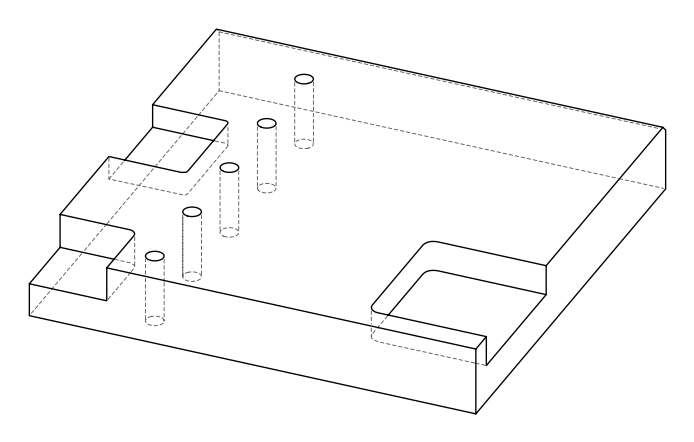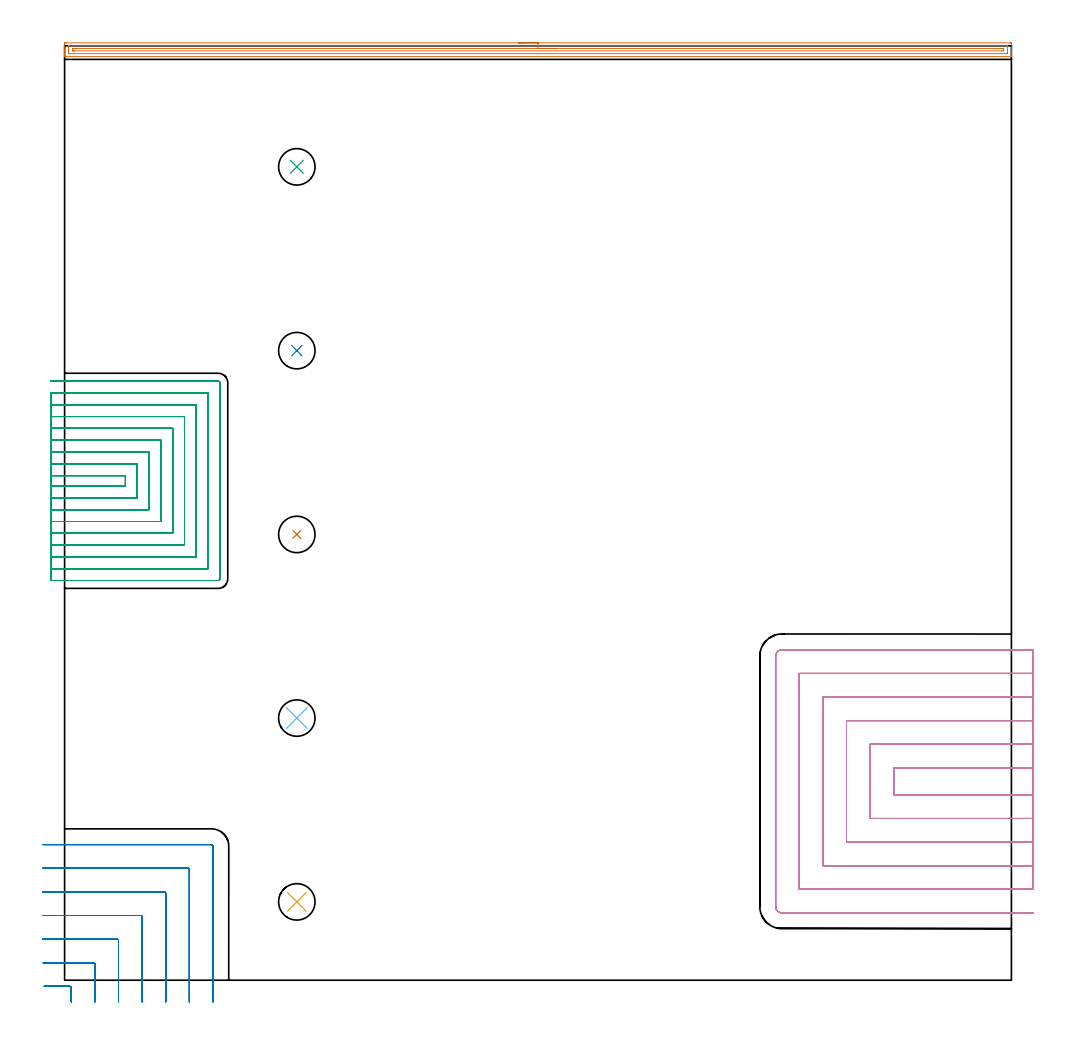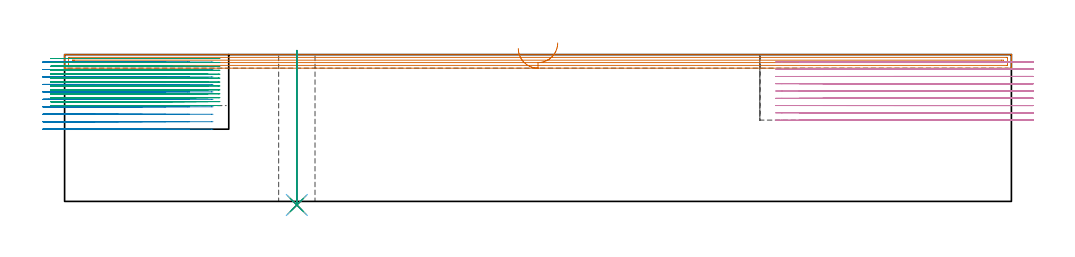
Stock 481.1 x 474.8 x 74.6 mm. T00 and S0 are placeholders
(PLAN: 9 operations, 4 tool changes, 136.9 min)
(1 AREA_MILL | FG_CHAMFER_SURFACE | UGT0205_001 | 11.73 min | 11452 mm3)
(2 MILL_CORNER_NOTCH_RECTANGULAR | CORNER_NOTCH_RECTANGULAR | NXT0201_012 | Follow Part, ap 4, ae 75% | 14.9 min | 242471 mm3)
(3 MILL_SLOT | SLOT_PARTIAL_RECTANGULAR | NXT0201_009 | Follow Part, ap 2, ae 75% | 65.07 min | 234449 mm3)
(4 MILL_SLOT_1 | SLOT_PARTIAL_RECTANGULAR_1 | NXT0201_012 | Follow Part, ap 4, ae 75% | 43.66 min | 635389 mm3)
(5 INDEXABLE_INSERT_DRILL_THROUGH_HOLE_FROM_SOLID | STEP1HOLE | NXT0302_008 | 0.32 min | 20010 mm3)
(6 INDEXABLE_INSERT_DRILL_THROUGH_HOLE_FROM_SOLID_1 | STEP1HOLE_1 | NXT0302_008 | 0.32 min | 19996 mm3)
(7 INDEXABLE_INSERT_DRILL_THROUGH_HOLE_FROM_SOLID_2 | STEP1HOLE_2 | NXT0302_008 | 0.32 min | 20013 mm3)
(8 INDEXABLE_INSERT_DRILL_THROUGH_HOLE_FROM_SOLID_3 | STEP1HOLE_3 | NXT0302_008 | 0.32 min | 20021 mm3)
(9 INDEXABLE_INSERT_DRILL_THROUGH_HOLE_FROM_SOLID_4 | STEP1HOLE_4 | NXT0302_008 | 0.32 min | 19979 mm3)
(TOOL UGT0205_001 | Chamfer Mill 20 x 3 x 45 deg. | D20 FL50 Z2)
(TOOL NXT0201_012 | ENDMILL 16mm [2P460-1600-NA 1630] | D16 FL38 Z6)
(TOOL NXT0201_009 | ENDMILL 8mm [2P460-0800-NA 1630] | D8 FL26 Z6)
(TOOL NXT0302_008 | Index. Insert Drill 18.5mm [880-D1850L25-05] | D18.5 PA176 FL93 Z2)
(OP 1 AREA_MILL)
G17 G21 G94 G90
T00 M6
G54
G17 G0 G90 X230.55 Y476.3 S1061 M3
G43 Z84.6 H0
Z77.7
G94 G1 X230.588 Z76.829 F250.
X230.702 Z75.964
X230.891 Z75.112
X231.153 Z74.28
X231.487 Z73.474
X231.89 Z72.7
X232.358 Z71.964
X232.89 Z71.272
X233.479 Z70.629
X234.122 Z70.04
X234.814 Z69.509
X235.55 Z69.04
X236.324 Z68.637
X237.13 Z68.303
X237.962 Z68.041
X238.813 Z67.852
X239.678 Z67.738
X240.55 Z67.7
X480.479 Y476.299 Z67.701
X480.865 Y476.297 Z67.702
X481.09 Y476.292 Z67.705
X481.1 Y475.918 Z68.079
Y472.412 Z71.583
Y471.878 Z72.119
Y471.535 Z72.461
Y471.001 Z72.995
Y470.659 Z73.336
Y469.974 Z74.026
Y469.699 Z74.301
X481.098 Y469.547 Z74.445
X481.09 Y469.402 Z74.589
X480.925 Y469.4 Z74.6
X0.174
X0.01 Y469.402 Z74.588
X0. Y469.549 Z74.444
Y469.698 Z74.301
Y469.974 Z74.025
Y470.659 Z73.336
Y471.878 Z72.119
Y472.412 Z71.583
Y473.021 Z70.974
Y475.651 Z68.346
X0.003 Y475.918 Z68.079
X0.01 Y476.292 Z67.705
X0.235 Y476.297 Z67.702
X0.621 Y476.3 Z67.7
X240.55
Y474.886 Z69.114
X478.691 Y474.885 Z69.115
X478.851
X479.046 Y474.881 Z69.119
X479.087 Y474.879 Z69.121
X479.093 Y474.852 Z69.148
X479.097 Y474.82 Z69.18
X479.1 Y474.641 Z69.359
Y471.135 Z72.865
X479.098 Y471.001 Z72.999
X479.094 Y470.894 Z73.106
X479.09 Y470.828 Z73.172
X479.057 Y470.821 Z73.179
X478.691 Y470.816 Z73.184
X478.532 Y470.815 Z73.185
X2.408 Y470.814 Z73.186
X2.249 Y470.815 Z73.185
X2.054 Y470.819 Z73.181
X2.013 Y470.821 Z73.179
X2.007 Y470.848 Z73.152
X2.004 Y470.88 Z73.12
X2. Y471.059 Z72.941
Y474.565 Z69.435
X2.002 Y474.699 Z69.301
X2.005 Y474.806 Z69.194
X2.01 Y474.872 Z69.128
X2.043 Y474.879 Z69.121
X2.408 Y474.884 Z69.116
X2.568 Y474.885 Z69.115
X240.55 Y474.886 Z69.114
Y473.472 Z70.528
X476.011 Y473.471 Z70.529
X476.719 Y473.47 Z70.53
X476.904 Y473.468 Z70.532
X477.081 Y473.465 Z70.535
X477.09 Y473.288 Z70.712
X477.096 Y473.1 Z70.9
X477.09 Y472.412 Z71.588
X477.084 Y472.235 Z71.765
X476.011 Y472.229 Z71.771
X5.089
X4.381 Y472.23 Z71.77
X4.196 Y472.232 Z71.768
X4.018 Y472.235 Z71.765
X4.01 Y472.412 Z71.588
X4.004 Y472.6 Z71.4
X4.01 Y473.288 Z70.712
X4.016 Y473.464 Z70.536
X5.089 Y473.471 Z70.529
X240.55 Y473.472 Z70.528
X241.422 Z70.567
X242.286 Z70.68
X243.138 Z70.869
X243.97 Z71.132
X244.776 Z71.465
X245.55 Z71.868
X246.286 Z72.337
X246.978 Z72.868
X247.621 Z73.457
X248.21 Z74.101
X248.741 Z74.793
X249.21 Z75.528
X249.613 Z76.302
X249.947 Z77.108
X250.209 Z77.94
X250.398 Z78.792
X250.512 Z79.657
X250.55 Z80.528
G0 Z84.6
M5
M2
(OP 2 MILL_CORNER_NOTCH_RECTANGULAR)
G17 G21 G94 G90
T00 M6
G54
G17 G0 G90 X3.4 Y-11. S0 M3
G43 Z84.6 H1
Z70.81
G94 G1 Y-8. F250.
Y-3.894 F500.
G3 X2.606 Y-3.1 R0.8
G1 X-7.375
X-10.375 F250.
G0 Z84.6
X15.4 Y-11.
Z70.81
G1 Y-8.
Y8.106 F500.
G3 X14.606 Y8.9 R0.8
G1 X-8.
X-11. F250.
G0 Z84.6
X27.4 Y-11.
Z70.81
G1 Y-8.
Y20.105 F500.
G3 X26.605 Y20.9 R0.8
G1 X-8.
X-11. F250.
G0 Z84.6
X39.4 Y-11.
Z70.81
G1 Y-8.
Y32.105 F500.
G3 X38.605 Y32.9 R0.8
G1 X-8.
X-11. F250.
G0 Z84.6
X51.4 Y-11.
Z70.81
G1 Y-8.
Y44.105 F500.
G3 X50.605 Y44.9 R0.8
G1 X-8.
X-11. F250.
G0 Z84.6
X63.4 Y-11.
Z70.81
G1 Y-8.
Y56.105 F500.
G3 X62.605 Y56.9 R0.8
G1 X-8.
X-11. F250.
G0 Z84.6
X75.4 Y-11.
Z70.81
G1 Y-8.
Y68.105 F500.
G3 X74.605 Y68.9 R0.8
G1 X-8.
X-11. F250.
G0 Z84.6
X3.4 Y-11.
Z67.02
G1 Y-8.
Y-3.894 F500.
G3 X2.606 Y-3.1 R0.8
G1 X-7.375
X-10.375 F250.
G0 Z84.6
X15.4 Y-11.
Z67.02
G1 Y-8.
Y8.106 F500.
G3 X14.606 Y8.9 R0.8
G1 X-8.
X-11. F250.
G0 Z84.6
X27.4 Y-11.
Z67.02
G1 Y-8.
Y20.105 F500.
G3 X26.605 Y20.9 R0.8
G1 X-8.
X-11. F250.
G0 Z84.6
X39.4 Y-11.
Z67.02
G1 Y-8.
Y32.105 F500.
G3 X38.605 Y32.9 R0.8
G1 X-8.
X-11. F250.
G0 Z84.6
X51.4 Y-11.
Z67.02
G1 Y-8.
Y44.105 F500.
G3 X50.605 Y44.9 R0.8
G1 X-8.
X-11. F250.
G0 Z84.6
X63.4 Y-11.
Z67.02
G1 Y-8.
Y56.105 F500.
G3 X62.605 Y56.9 R0.8
G1 X-8.
X-11. F250.
G0 Z84.6
X75.4 Y-11.
Z67.02
G1 Y-8.
Y68.105 F500.
G3 X74.605 Y68.9 R0.8
G1 X-8.
X-11. F250.
G0 Z84.6
X3.4 Y-11.
Z63.23
G1 Y-8.
Y-3.894 F500.
G3 X2.606 Y-3.1 R0.8
G1 X-7.375
X-10.375 F250.
G0 Z84.6
X15.4 Y-11.
Z63.23
G1 Y-8.
Y8.106 F500.
G3 X14.606 Y8.9 R0.8
G1 X-8.
X-11. F250.
G0 Z84.6
X27.4 Y-11.
Z63.23
G1 Y-8.
Y20.105 F500.
G3 X26.605 Y20.9 R0.8
G1 X-8.
X-11. F250.
G0 Z84.6
X39.4 Y-11.
Z63.23
G1 Y-8.
Y32.105 F500.
G3 X38.605 Y32.9 R0.8
G1 X-8.
X-11. F250.
G0 Z84.6
X51.4 Y-11.
Z63.23
G1 Y-8.
Y44.105 F500.
G3 X50.605 Y44.9 R0.8
G1 X-8.
X-11. F250.
G0 Z84.6
X63.4 Y-11.
Z63.23
G1 Y-8.
Y56.105 F500.
G3 X62.605 Y56.9 R0.8
G1 X-8.
X-11. F250.
G0 Z84.6
X75.4 Y-11.
Z63.23
G1 Y-8.
Y68.105 F500.
G3 X74.605 Y68.9 R0.8
G1 X-8.
X-11. F250.
G0 Z84.6
X3.4 Y-11.
Z59.44
G1 Y-8.
Y-3.894 F500.
G3 X2.606 Y-3.1 R0.8
G1 X-7.375
X-10.375 F250.
G0 Z84.6
X15.4 Y-11.
Z59.44
G1 Y-8.
Y8.106 F500.
G3 X14.606 Y8.9 R0.8
G1 X-8.
X-11. F250.
G0 Z84.6
X27.4 Y-11.
Z59.44
G1 Y-8.
Y20.105 F500.
G3 X26.605 Y20.9 R0.8
G1 X-8.
X-11. F250.
G0 Z84.6
X39.4 Y-11.
Z59.44
G1 Y-8.
Y32.105 F500.
G3 X38.605 Y32.9 R0.8
G1 X-8.
X-11. F250.
G0 Z84.6
X51.4 Y-11.
Z59.44
G1 Y-8.
Y44.105 F500.
G3 X50.605 Y44.9 R0.8
G1 X-8.
X-11. F250.
G0 Z84.6
X63.4 Y-11.
Z59.44
G1 Y-8.
Y56.105 F500.
G3 X62.605 Y56.9 R0.8
G1 X-8.
X-11. F250.
G0 Z84.6
X75.4 Y-11.
Z59.44
G1 Y-8.
Y68.105 F500.
G3 X74.605 Y68.9 R0.8
G1 X-8.
X-11. F250.
G0 Z84.6
X3.4 Y-11.
Z55.65
G1 Y-8.
Y-3.894 F500.
G3 X2.606 Y-3.1 R0.8
G1 X-7.375
X-10.375 F250.
G0 Z84.6
X15.4 Y-11.
Z55.65
G1 Y-8.
Y8.106 F500.
G3 X14.606 Y8.9 R0.8
G1 X-8.
X-11. F250.
G0 Z84.6
X27.4 Y-11.
Z55.65
G1 Y-8.
Y20.105 F500.
G3 X26.605 Y20.9 R0.8
G1 X-8.
X-11. F250.
G0 Z84.6
X39.4 Y-11.
Z55.65
G1 Y-8.
Y32.105 F500.
G3 X38.605 Y32.9 R0.8
G1 X-8.
X-11. F250.
G0 Z84.6
X51.4 Y-11.
Z55.65
G1 Y-8.
Y44.105 F500.
G3 X50.605 Y44.9 R0.8
G1 X-8.
X-11. F250.
G0 Z84.6
X63.4 Y-11.
Z55.65
G1 Y-8.
Y56.105 F500.
G3 X62.605 Y56.9 R0.8
G1 X-8.
X-11. F250.
G0 Z84.6
X75.4 Y-11.
Z55.65
G1 Y-8.
Y68.105 F500.
G3 X74.605 Y68.9 R0.8
G1 X-8.
X-11. F250.
G0 Z84.6
X3.4 Y-11.
Z51.86
G1 Y-8.
Y-3.894 F500.
G3 X2.606 Y-3.1 R0.8
G1 X-7.375
X-10.375 F250.
G0 Z84.6
X15.4 Y-11.
Z51.86
G1 Y-8.
Y8.106 F500.
G3 X14.606 Y8.9 R0.8
G1 X-8.
X-11. F250.
G0 Z84.6
X27.4 Y-11.
Z51.86
G1 Y-8.
Y20.105 F500.
G3 X26.605 Y20.9 R0.8
G1 X-8.
X-11. F250.
G0 Z84.6
X39.4 Y-11.
Z51.86
G1 Y-8.
Y32.105 F500.
G3 X38.605 Y32.9 R0.8
G1 X-8.
X-11. F250.
G0 Z84.6
X51.4 Y-11.
Z51.86
G1 Y-8.
Y44.105 F500.
G3 X50.605 Y44.9 R0.8
G1 X-8.
X-11. F250.
G0 Z84.6
X63.4 Y-11.
Z51.86
G1 Y-8.
Y56.105 F500.
G3 X62.605 Y56.9 R0.8
G1 X-8.
X-11. F250.
G0 Z84.6
X75.4 Y-11.
Z51.86
G1 Y-8.
Y68.105 F500.
G3 X74.605 Y68.9 R0.8
G1 X-8.
X-11. F250.
G0 Z84.6
X3.4 Y-11.
Z48.07
G1 Y-8.
Y-3.894 F500.
G3 X2.606 Y-3.1 R0.8
G1 X-7.375
X-10.375 F250.
G0 Z84.6
X15.4 Y-11.
Z48.07
G1 Y-8.
Y8.106 F500.
G3 X14.606 Y8.9 R0.8
G1 X-8.
X-11. F250.
G0 Z84.6
X27.4 Y-11.
Z48.07
G1 Y-8.
Y20.105 F500.
G3 X26.605 Y20.9 R0.8
G1 X-8.
X-11. F250.
G0 Z84.6
X39.4 Y-11.
Z48.07
G1 Y-8.
Y32.105 F500.
G3 X38.605 Y32.9 R0.8
G1 X-8.
X-11. F250.
G0 Z84.6
X51.4 Y-11.
Z48.07
G1 Y-8.
Y44.105 F500.
G3 X50.605 Y44.9 R0.8
G1 X-8.
X-11. F250.
G0 Z84.6
X63.4 Y-11.
Z48.07
G1 Y-8.
Y56.105 F500.
G3 X62.605 Y56.9 R0.8
G1 X-8.
X-11. F250.
G0 Z84.6
X75.4 Y-11.
Z48.07
G1 Y-8.
Y68.105 F500.
G3 X74.605 Y68.9 R0.8
G1 X-8.
X-11. F250.
G0 Z84.6
X3.4 Y-11.
Z44.28
G1 Y-8.
Y-3.894 F500.
G3 X2.606 Y-3.1 R0.8
G1 X-7.375
X-10.375 F250.
G0 Z84.6
X15.4 Y-11.
Z44.28
G1 Y-8.
Y8.106 F500.
G3 X14.606 Y8.9 R0.8
G1 X-8.
X-11. F250.
G0 Z84.6
X27.4 Y-11.
Z44.28
G1 Y-8.
Y20.105 F500.
G3 X26.605 Y20.9 R0.8
G1 X-8.
X-11. F250.
G0 Z84.6
X39.4 Y-11.
Z44.28
G1 Y-8.
Y32.105 F500.
G3 X38.605 Y32.9 R0.8
G1 X-8.
X-11. F250.
G0 Z84.6
X51.4 Y-11.
Z44.28
G1 Y-8.
Y44.105 F500.
G3 X50.605 Y44.9 R0.8
G1 X-8.
X-11. F250.
G0 Z84.6
X63.4 Y-11.
Z44.28
G1 Y-8.
Y56.105 F500.
G3 X62.605 Y56.9 R0.8
G1 X-8.
X-11. F250.
G0 Z84.6
X75.4 Y-11.
Z44.28
G1 Y-8.
Y68.105 F500.
G3 X74.605 Y68.9 R0.8
G1 X-8.
X-11. F250.
G0 Z84.6
X3.4 Y-11.
Z40.49
G1 Y-8.
Y-3.894 F500.
G3 X2.606 Y-3.1 R0.8
G1 X-7.375
X-10.375 F250.
G0 Z84.6
X15.4 Y-11.
Z40.49
G1 Y-8.
Y8.106 F500.
G3 X14.606 Y8.9 R0.8
G1 X-8.
X-11. F250.
G0 Z84.6
X27.4 Y-11.
Z40.49
G1 Y-8.
Y20.105 F500.
G3 X26.605 Y20.9 R0.8
G1 X-8.
X-11. F250.
G0 Z84.6
X39.4 Y-11.
Z40.49
G1 Y-8.
Y32.105 F500.
G3 X38.605 Y32.9 R0.8
G1 X-8.
X-11. F250.
G0 Z84.6
X51.4 Y-11.
Z40.49
G1 Y-8.
Y44.105 F500.
G3 X50.605 Y44.9 R0.8
G1 X-8.
X-11. F250.
G0 Z84.6
X63.4 Y-11.
Z40.49
G1 Y-8.
Y56.105 F500.
G3 X62.605 Y56.9 R0.8
G1 X-8.
X-11. F250.
G0 Z84.6
X75.4 Y-11.
Z40.49
G1 Y-8.
Y68.105 F500.
G3 X74.605 Y68.9 R0.8
G1 X-8.
X-11. F250.
G0 Z84.6
X3.4 Y-11.
Z36.7
G1 Y-8.
Y-3.894 F500.
G3 X2.606 Y-3.1 R0.8
G1 X-7.375
X-10.375 F250.
G0 Z84.6
X15.4 Y-11.
Z36.7
G1 Y-8.
Y8.106 F500.
G3 X14.606 Y8.9 R0.8
G1 X-8.
X-11. F250.
G0 Z84.6
X27.4 Y-11.
Z36.7
G1 Y-8.
Y20.105 F500.
G3 X26.605 Y20.9 R0.8
G1 X-8.
X-11. F250.
G0 Z84.6
X39.4 Y-11.
Z36.7
G1 Y-8.
Y32.105 F500.
G3 X38.605 Y32.9 R0.8
G1 X-8.
X-11. F250.
G0 Z84.6
X51.4 Y-11.
Z36.7
G1 Y-8.
Y44.105 F500.
G3 X50.605 Y44.9 R0.8
G1 X-8.
X-11. F250.
G0 Z84.6
X63.4 Y-11.
Z36.7
G1 Y-8.
Y56.105 F500.
G3 X62.605 Y56.9 R0.8
G1 X-8.
X-11. F250.
G0 Z84.6
X75.4 Y-11.
Z36.7
G1 Y-8.
Y68.105 F500.
G3 X74.605 Y68.9 R0.8
G1 X-8.
X-11. F250.
G0 Z84.6
M5
M2
(OP 3 MILL_SLOT)
G17 G21 G94 G90
T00 M6
G54
G17 G0 G90 X-7. Y251.1 S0 M3
G43 Z84.6 H1
Z72.608
G94 G1 X-4. F250.
X30.9 F500.
Y256.4
X-4.
X-7. F250.
Y245.1
X-4.
X36.9 F500.
Y262.4
X-4.
X-7. F250.
Y239.1
X-4.
X42.9 F500.
Y268.4
X-4.
X-7. F250.
Y233.1
X-4.
X48.9 F500.
Y274.4
X-4.
X-7. F250.
Y227.1
X-4.
X54.9 F500.
Y280.4
X-4.
X-7. F250.
Y221.1
X-4.
X60.9 F500.
Y286.4
X-4.
X-7. F250.
Y215.1
X-4.
X66.9 F500.
Y292.4
X-4.
X-7. F250.
Y209.1
X-4.
X72.9 F500.
Y298.4
X-4.
X-7. F250.
Y203.1
X-4.
X78.1 F500.
G3 X78.9 Y203.9 R0.8
G1 Y303.6
G3 X78.1 Y304.4 R0.8
G1 X-4.
X-7. F250.
G0 Y251.1 Z70.615
G1 X-4.
X30.9 F500.
Y256.4
X-4.
X-7. F250.
Y245.1
X-4.
X36.9 F500.
Y262.4
X-4.
X-7. F250.
Y239.1
X-4.
X42.9 F500.
Y268.4
X-4.
X-7. F250.
Y233.1
X-4.
X48.9 F500.
Y274.4
X-4.
X-7. F250.
Y227.1
X-4.
X54.9 F500.
Y280.4
X-4.
X-7. F250.
Y221.1
X-4.
X60.9 F500.
Y286.4
X-4.
X-7. F250.
Y215.1
X-4.
X66.9 F500.
Y292.4
X-4.
X-7. F250.
Y209.1
X-4.
X72.9 F500.
Y298.4
X-4.
X-7. F250.
Y203.1
X-4.
X78.1 F500.
G3 X78.9 Y203.9 R0.8
G1 Y303.6
G3 X78.1 Y304.4 R0.8
G1 X-4.
X-7. F250.
G0 Y251.1 Z68.623
G1 X-4.
X30.9 F500.
Y256.4
X-4.
X-7. F250.
Y245.1
X-4.
X36.9 F500.
Y262.4
X-4.
X-7. F250.
Y239.1
X-4.
X42.9 F500.
Y268.4
X-4.
X-7. F250.
Y233.1
X-4.
X48.9 F500.
Y274.4
X-4.
X-7. F250.
Y227.1
X-4.
X54.9 F500.
Y280.4
X-4.
X-7. F250.
Y221.1
X-4.
X60.9 F500.
Y286.4
X-4.
X-7. F250.
Y215.1
X-4.
X66.9 F500.
Y292.4
X-4.
X-7. F250.
Y209.1
X-4.
X72.9 F500.
Y298.4
X-4.
X-7. F250.
Y203.1
X-4.
X78.1 F500.
G3 X78.9 Y203.9 R0.8
G1 Y303.6
G3 X78.1 Y304.4 R0.8
G1 X-4.
X-7. F250.
G0 Y251.1 Z66.631
G1 X-4.
X30.9 F500.
Y256.4
X-4.
X-7. F250.
Y245.1
X-4.
X36.9 F500.
Y262.4
X-4.
X-7. F250.
Y239.1
X-4.
X42.9 F500.
Y268.4
X-4.
X-7. F250.
Y233.1
X-4.
X48.9 F500.
Y274.4
X-4.
X-7. F250.
Y227.1
X-4.
X54.9 F500.
Y280.4
X-4.
X-7. F250.
Y221.1
X-4.
X60.9 F500.
Y286.4
X-4.
X-7. F250.
Y215.1
X-4.
X66.9 F500.
Y292.4
X-4.
X-7. F250.
Y209.1
X-4.
X72.9 F500.
Y298.4
X-4.
X-7. F250.
Y203.1
X-4.
X78.1 F500.
G3 X78.9 Y203.9 R0.8
G1 Y303.6
G3 X78.1 Y304.4 R0.8
G1 X-4.
X-7. F250.
G0 Y251.1 Z64.638
G1 X-4.
X30.9 F500.
Y256.4
X-4.
X-7. F250.
Y245.1
X-4.
X36.9 F500.
Y262.4
X-4.
X-7. F250.
Y239.1
X-4.
X42.9 F500.
Y268.4
X-4.
X-7. F250.
Y233.1
X-4.
X48.9 F500.
Y274.4
X-4.
X-7. F250.
Y227.1
X-4.
X54.9 F500.
Y280.4
X-4.
X-7. F250.
Y221.1
X-4.
X60.9 F500.
Y286.4
X-4.
X-7. F250.
Y215.1
X-4.
X66.9 F500.
Y292.4
X-4.
X-7. F250.
Y209.1
X-4.
X72.9 F500.
Y298.4
X-4.
X-7. F250.
Y203.1
X-4.
X78.1 F500.
G3 X78.9 Y203.9 R0.8
G1 Y303.6
G3 X78.1 Y304.4 R0.8
G1 X-4.
X-7. F250.
G0 Y251.1 Z62.646
G1 X-4.
X30.9 F500.
Y256.4
X-4.
X-7. F250.
Y245.1
X-4.
X36.9 F500.
Y262.4
X-4.
X-7. F250.
Y239.1
X-4.
X42.9 F500.
Y268.4
X-4.
X-7. F250.
Y233.1
X-4.
X48.9 F500.
Y274.4
X-4.
X-7. F250.
Y227.1
X-4.
X54.9 F500.
Y280.4
X-4.
X-7. F250.
Y221.1
X-4.
X60.9 F500.
Y286.4
X-4.
X-7. F250.
Y215.1
X-4.
X66.9 F500.
Y292.4
X-4.
X-7. F250.
Y209.1
X-4.
X72.9 F500.
Y298.4
X-4.
X-7. F250.
Y203.1
X-4.
X78.1 F500.
G3 X78.9 Y203.9 R0.8
G1 Y303.6
G3 X78.1 Y304.4 R0.8
G1 X-4.
X-7. F250.
G0 Y251.1 Z60.654
G1 X-4.
X30.9 F500.
Y256.4
X-4.
X-7. F250.
Y245.1
X-4.
X36.9 F500.
Y262.4
X-4.
X-7. F250.
Y239.1
X-4.
X42.9 F500.
Y268.4
X-4.
X-7. F250.
Y233.1
X-4.
X48.9 F500.
Y274.4
X-4.
X-7. F250.
Y227.1
X-4.
X54.9 F500.
Y280.4
X-4.
X-7. F250.
Y221.1
X-4.
X60.9 F500.
Y286.4
X-4.
X-7. F250.
Y215.1
X-4.
X66.9 F500.
Y292.4
X-4.
X-7. F250.
Y209.1
X-4.
X72.9 F500.
Y298.4
X-4.
X-7. F250.
Y203.1
X-4.
X78.1 F500.
G3 X78.9 Y203.9 R0.8
G1 Y303.6
G3 X78.1 Y304.4 R0.8
G1 X-4.
X-7. F250.
G0 Y251.1 Z58.662
G1 X-4.
X30.9 F500.
Y256.4
X-4.
X-7. F250.
Y245.1
X-4.
X36.9 F500.
Y262.4
X-4.
X-7. F250.
Y239.1
X-4.
X42.9 F500.
Y268.4
X-4.
X-7. F250.
Y233.1
X-4.
X48.9 F500.
Y274.4
X-4.
X-7. F250.
Y227.1
X-4.
X54.9 F500.
Y280.4
X-4.
X-7. F250.
Y221.1
X-4.
X60.9 F500.
Y286.4
X-4.
X-7. F250.
Y215.1
X-4.
X66.9 F500.
Y292.4
X-4.
X-7. F250.
Y209.1
X-4.
X72.9 F500.
Y298.4
X-4.
X-7. F250.
Y203.1
X-4.
X78.1 F500.
G3 X78.9 Y203.9 R0.8
G1 Y303.6
G3 X78.1 Y304.4 R0.8
G1 X-4.
X-7. F250.
G0 Y251.1 Z56.669
G1 X-4.
X30.9 F500.
Y256.4
X-4.
X-7. F250.
Y245.1
X-4.
X36.9 F500.
Y262.4
X-4.
X-7. F250.
Y239.1
X-4.
X42.9 F500.
Y268.4
X-4.
X-7. F250.
Y233.1
X-4.
X48.9 F500.
Y274.4
X-4.
X-7. F250.
Y227.1
X-4.
X54.9 F500.
Y280.4
X-4.
X-7. F250.
Y221.1
X-4.
X60.9 F500.
Y286.4
X-4.
X-7. F250.
Y215.1
X-4.
X66.9 F500.
Y292.4
X-4.
X-7. F250.
Y209.1
X-4.
X72.9 F500.
Y298.4
X-4.
X-7. F250.
Y203.1
X-4.
X78.1 F500.
G3 X78.9 Y203.9 R0.8
G1 Y303.6
G3 X78.1 Y304.4 R0.8
G1 X-4.
X-7. F250.
G0 Y251.1 Z54.677
G1 X-4.
X30.9 F500.
Y256.4
X-4.
X-7. F250.
Y245.1
X-4.
X36.9 F500.
Y262.4
X-4.
X-7. F250.
Y239.1
X-4.
X42.9 F500.
Y268.4
X-4.
X-7. F250.
Y233.1
X-4.
X48.9 F500.
Y274.4
X-4.
X-7. F250.
Y227.1
X-4.
X54.9 F500.
Y280.4
X-4.
X-7. F250.
Y221.1
X-4.
X60.9 F500.
Y286.4
X-4.
X-7. F250.
Y215.1
X-4.
X66.9 F500.
Y292.4
X-4.
X-7. F250.
Y209.1
X-4.
X72.9 F500.
Y298.4
X-4.
X-7. F250.
Y203.1
X-4.
X78.1 F500.
G3 X78.9 Y203.9 R0.8
G1 Y303.6
G3 X78.1 Y304.4 R0.8
G1 X-4.
X-7. F250.
G0 Y251.1 Z52.685
G1 X-4.
X30.9 F500.
Y256.4
X-4.
X-7. F250.
Y245.1
X-4.
X36.9 F500.
Y262.4
X-4.
X-7. F250.
Y239.1
X-4.
X42.9 F500.
Y268.4
X-4.
X-7. F250.
Y233.1
X-4.
X48.9 F500.
Y274.4
X-4.
X-7. F250.
Y227.1
X-4.
X54.9 F500.
Y280.4
X-4.
X-7. F250.
Y221.1
X-4.
X60.9 F500.
Y286.4
X-4.
X-7. F250.
Y215.1
X-4.
X66.9 F500.
Y292.4
X-4.
X-7. F250.
Y209.1
X-4.
X72.9 F500.
Y298.4
X-4.
X-7. F250.
Y203.1
X-4.
X78.1 F500.
G3 X78.9 Y203.9 R0.8
G1 Y303.6
G3 X78.1 Y304.4 R0.8
G1 X-4.
X-7. F250.
G0 Y251.1 Z50.692
G1 X-4.
X30.9 F500.
Y256.4
X-4.
X-7. F250.
Y245.1
X-4.
X36.9 F500.
Y262.4
X-4.
X-7. F250.
Y239.1
X-4.
X42.9 F500.
Y268.4
X-4.
X-7. F250.
Y233.1
X-4.
X48.9 F500.
Y274.4
X-4.
X-7. F250.
Y227.1
X-4.
X54.9 F500.
Y280.4
X-4.
X-7. F250.
Y221.1
X-4.
X60.9 F500.
Y286.4
X-4.
X-7. F250.
Y215.1
X-4.
X66.9 F500.
Y292.4
X-4.
X-7. F250.
Y209.1
X-4.
X72.9 F500.
Y298.4
X-4.
X-7. F250.
Y203.1
X-4.
X78.1 F500.
G3 X78.9 Y203.9 R0.8
G1 Y303.6
G3 X78.1 Y304.4 R0.8
G1 X-4.
X-7. F250.
G0 Y251.1 Z48.7
G1 X-4.
X30.9 F500.
Y256.4
X-4.
X-7. F250.
Y245.1
X-4.
X36.9 F500.
Y262.4
X-4.
X-7. F250.
Y239.1
X-4.
X42.9 F500.
Y268.4
X-4.
X-7. F250.
Y233.1
X-4.
X48.9 F500.
Y274.4
X-4.
X-7. F250.
Y227.1
X-4.
X54.9 F500.
Y280.4
X-4.
X-7. F250.
Y221.1
X-4.
X60.9 F500.
Y286.4
X-4.
X-7. F250.
Y215.1
X-4.
X66.9 F500.
Y292.4
X-4.
X-7. F250.
Y209.1
X-4.
X72.9 F500.
Y298.4
X-4.
X-7. F250.
Y203.1
X-4.
X78.1 F500.
G3 X78.9 Y203.9 R0.8
G1 Y303.6
G3 X78.1 Y304.4 R0.8
G1 X-4.
X-7. F250.
G0 Z84.6
M5
M2
(OP 4 MILL_SLOT_1)
G17 G21 G94 G90
T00 M6
G54
G17 G0 G90 X492.1 Y107.9 S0 M3
G43 Z84.6 H1
Z70.9
G94 G1 X489.1 F250.
X421.3 F500.
Y94.2
X489.1
X492.1 F250.
Y119.9
X489.1
X409.3 F500.
Y82.2
X489.1
X492.1 F250.
Y131.9
X489.1
X397.3 F500.
Y70.2
X489.1
X492.1 F250.
Y143.9
X489.1
X385.3 F500.
Y58.2
X489.1
X492.1 F250.
Y155.9
X489.1
X373.3 F500.
Y46.2
X489.1
X492.1 F250.
Y167.9
X489.1
X364.5 F500.
G3 X361.3 Y164.7 R3.2
G1 Y37.4
G3 X364.5 Y34.2 R3.2
G1 X489.1
X492.1 F250.
G0 Y107.9 Z67.2
G1 X489.1
X421.3 F500.
Y94.2
X489.1
X492.1 F250.
Y119.9
X489.1
X409.3 F500.
Y82.2
X489.1
X492.1 F250.
Y131.9
X489.1
X397.3 F500.
Y70.2
X489.1
X492.1 F250.
Y143.9
X489.1
X385.3 F500.
Y58.2
X489.1
X492.1 F250.
Y155.9
X489.1
X373.3 F500.
Y46.2
X489.1
X492.1 F250.
Y167.9
X489.1
X364.5 F500.
G3 X361.3 Y164.7 R3.2
G1 Y37.4
G3 X364.5 Y34.2 R3.2
G1 X489.1
X492.1 F250.
G0 Y107.9 Z63.5
G1 X489.1
X421.3 F500.
Y94.2
X489.1
X492.1 F250.
Y119.9
X489.1
X409.3 F500.
Y82.2
X489.1
X492.1 F250.
Y131.9
X489.1
X397.3 F500.
Y70.2
X489.1
X492.1 F250.
Y143.9
X489.1
X385.3 F500.
Y58.2
X489.1
X492.1 F250.
Y155.9
X489.1
X373.3 F500.
Y46.2
X489.1
X492.1 F250.
Y167.9
X489.1
X364.5 F500.
G3 X361.3 Y164.7 R3.2
G1 Y37.4
G3 X364.5 Y34.2 R3.2
G1 X489.1
X492.1 F250.
G0 Y107.9 Z59.8
G1 X489.1
X421.3 F500.
Y94.2
X489.1
X492.1 F250.
Y119.9
X489.1
X409.3 F500.
Y82.2
X489.1
X492.1 F250.
Y131.9
X489.1
X397.3 F500.
Y70.2
X489.1
X492.1 F250.
Y143.9
X489.1
X385.3 F500.
Y58.2
X489.1
X492.1 F250.
Y155.9
X489.1
X373.3 F500.
Y46.2
X489.1
X492.1 F250.
Y167.9
X489.1
X364.5 F500.
G3 X361.3 Y164.7 R3.2
G1 Y37.4
G3 X364.5 Y34.2 R3.2
G1 X489.1
X492.1 F250.
G0 Y107.9 Z56.1
G1 X489.1
X421.3 F500.
Y94.2
X489.1
X492.1 F250.
Y119.9
X489.1
X409.3 F500.
Y82.2
X489.1
X492.1 F250.
Y131.9
X489.1
X397.3 F500.
Y70.2
X489.1
X492.1 F250.
Y143.9
X489.1
X385.3 F500.
Y58.2
X489.1
X492.1 F250.
Y155.9
X489.1
X373.3 F500.
Y46.2
X489.1
X492.1 F250.
Y167.9
X489.1
X364.5 F500.
G3 X361.3 Y164.7 R3.2
G1 Y37.4
G3 X364.5 Y34.2 R3.2
G1 X489.1
X492.1 F250.
G0 Y107.9 Z52.4
G1 X489.1
X421.3 F500.
Y94.2
X489.1
X492.1 F250.
Y119.9
X489.1
X409.3 F500.
Y82.2
X489.1
X492.1 F250.
Y131.9
X489.1
X397.3 F500.
Y70.2
X489.1
X492.1 F250.
Y143.9
X489.1
X385.3 F500.
Y58.2
X489.1
X492.1 F250.
Y155.9
X489.1
X373.3 F500.
Y46.2
X489.1
X492.1 F250.
Y167.9
X489.1
X364.5 F500.
G3 X361.3 Y164.7 R3.2
G1 Y37.4
G3 X364.5 Y34.2 R3.2
G1 X489.1
X492.1 F250.
G0 Y107.9 Z48.7
G1 X489.1
X421.3 F500.
Y94.2
X489.1
X492.1 F250.
Y119.9
X489.1
X409.3 F500.
Y82.2
X489.1
X492.1 F250.
Y131.9
X489.1
X397.3 F500.
Y70.2
X489.1
X492.1 F250.
Y143.9
X489.1
X385.3 F500.
Y58.2
X489.1
X492.1 F250.
Y155.9
X489.1
X373.3 F500.
Y46.2
X489.1
X492.1 F250.
Y167.9
X489.1
X364.5 F500.
G3 X361.3 Y164.7 R3.2
G1 Y37.4
G3 X364.5 Y34.2 R3.2
G1 X489.1
X492.1 F250.
G0 Y107.9 Z45.
G1 X489.1
X421.3 F500.
Y94.2
X489.1
X492.1 F250.
Y119.9
X489.1
X409.3 F500.
Y82.2
X489.1
X492.1 F250.
Y131.9
X489.1
X397.3 F500.
Y70.2
X489.1
X492.1 F250.
Y143.9
X489.1
X385.3 F500.
Y58.2
X489.1
X492.1 F250.
Y155.9
X489.1
X373.3 F500.
Y46.2
X489.1
X492.1 F250.
Y167.9
X489.1
X364.5 F500.
G3 X361.3 Y164.7 R3.2
G1 Y37.4
G3 X364.5 Y34.2 R3.2
G1 X489.1
X492.1 F250.
G0 Y107.9 Z41.3
G1 X489.1
X421.3 F500.
Y94.2
X489.1
X492.1 F250.
Y119.9
X489.1
X409.3 F500.
Y82.2
X489.1
X492.1 F250.
Y131.9
X489.1
X397.3 F500.
Y70.2
X489.1
X492.1 F250.
Y143.9
X489.1
X385.3 F500.
Y58.2
X489.1
X492.1 F250.
Y155.9
X489.1
X373.3 F500.
Y46.2
X489.1
X492.1 F250.
Y167.9
X489.1
X364.5 F500.
G3 X361.3 Y164.7 R3.2
G1 Y37.4
G3 X364.5 Y34.2 R3.2
G1 X489.1
X492.1 F250.
G0 Z84.6
M5
M2
(OP 5 INDEXABLE_INSERT_DRILL_THROUGH_HOLE_FROM_SOLID)
G17 G21 G94 G90
T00 M6
G54
G17 G0 G90 X118. Y39.8 S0 M3
G43 Z84.6 H1
G94 G81 G98 Z-1.823 F250. R76.6
G80
M5
M2
(OP 6 INDEXABLE_INSERT_DRILL_THROUGH_HOLE_FROM_SOLID_1)
G17 G21 G94 G90
T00 M6
G54
G17 G0 G90 X118. Y133.2 S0 M3
G43 Z84.6 H1
G94 G81 G98 Z-1.823 F250. R76.6
G80
M5
M2
(OP 7 INDEXABLE_INSERT_DRILL_THROUGH_HOLE_FROM_SOLID_2)
G17 G21 G94 G90
T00 M6
G54
G17 G0 G90 X118. Y226.5 S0 M3
G43 Z84.6 H1
G94 G81 G98 Z-1.823 F250. R76.6
G80
M5
M2
(OP 8 INDEXABLE_INSERT_DRILL_THROUGH_HOLE_FROM_SOLID_3)
G17 G21 G94 G90
T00 M6
G54
G17 G0 G90 X118. Y319.9 S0 M3
G43 Z84.6 H1
G94 G81 G98 Z-1.823 F250. R76.6
G80
M5
M2
(OP 9 INDEXABLE_INSERT_DRILL_THROUGH_HOLE_FROM_SOLID_4)
G17 G21 G94 G90
T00 M6
G54
G17 G0 G90 X118. Y413.3 S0 M3
G43 Z84.6 H1
G94 G81 G98 Z-1.823 F250. R76.6
G80
M5
M2
